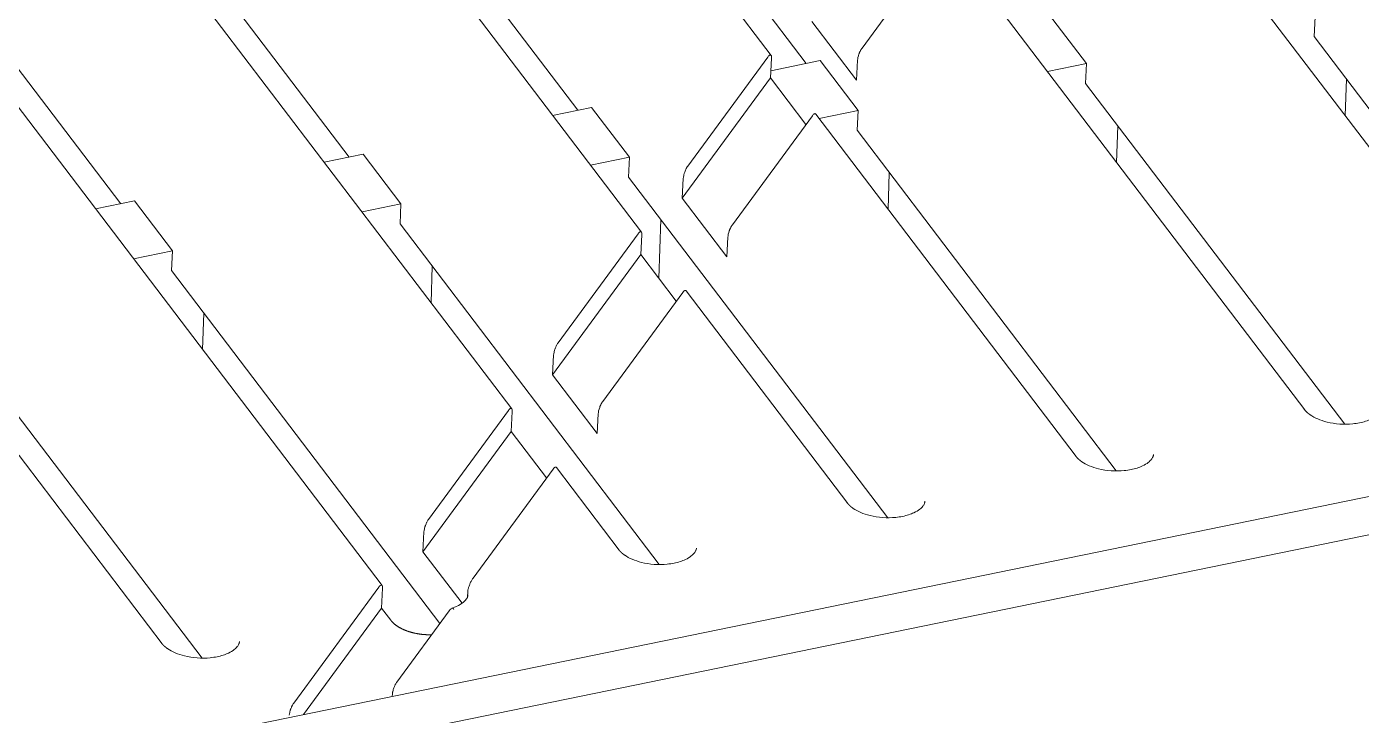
# Model space of a CAD drawing. Header units: millimetres. Extents: x 4267 to 8467, y 166 to 3136.
# Drawn here: x 5401.8 to 5478.5, y 2000 to 2039.5 of the extents above; entities that cross this region are included whole.
import ezdxf

# ---------------------------------------------------------------- set-up
doc = ezdxf.new("R2010")
doc.units = ezdxf.units.MM

msp = doc.modelspace()

# ---------------------------------------------------------------- linework, layer by layer
at = {"linetype": 'Continuous', "lineweight": 5}
for p, q in [((5444.576, 2037.883, 326.374), (5426.627, 2061.467, 326.374)), ((5437.126, 2027.735, 326.374), (5413.499, 2058.781, 326.374)), ((5446.593, 2037.42, 326.374), (5430.681, 2058.327, 326.374)), ((5429.677, 2017.588, 326.374), (5400.371, 2056.095, 326.374)), ((5433.466, 2034.733, 326.374), (5417.554, 2055.641, 326.374)), ((5488.364, 2020.217, 326.374), (5462.035, 2054.813, 326.374)), ((5420.338, 2032.047, 326.374), (5404.426, 2052.955, 326.374)), ((5422.228, 2007.44, 326.374), (5390.165, 2049.569, 326.374)), ((5407.21, 2029.361, 326.374), (5391.298, 2050.268, 326.374)), ((5454.394, 2044.568, 326.374), (5449.798, 2038.307, 326.374)), ((5475.237, 2017.531, 326.374), (5454.586, 2044.665, 326.374)), ((5449.484, 2036.461, 326.374), (5446.921, 2039.829, 326.374)), ((5460.52, 2040.269, 326.374), (5462.694, 2037.412, 326.374)), ((5475.765, 2038.96, 326.374), (5475.822, 2040.098, 326.374)), ((5409.599, 2004.099, 326.374), (5382.716, 2039.422, 326.374)), ((5490.656, 2019.393, 326.374), (5475.765, 2038.96, 326.374)), ((5439.786, 2031.527, 326.374), (5444.382, 2037.788, 326.374)), ((5444.601, 2037.731, 326.374), (5444.544, 2036.59, 326.374)), ((5444.565, 2037.004, 326.374), (5447.392, 2037.583, 326.374)), ((5447.392, 2037.583, 326.374), (5449.567, 2034.726, 326.374)), ((5449.541, 2037.602, 326.374), (5449.484, 2036.461, 326.374)), ((5462.694, 2037.412, 326.374), (5460.455, 2036.954, 326.374)), ((5462.637, 2036.273, 326.374), (5462.694, 2037.412, 326.374)), ((5179.907, 1951.377, 326.374), (5598.455, 2037.024, 326.374)), ((5444.544, 2036.59, 326.374), (5439.472, 2029.681, 326.374)), ((5444.544, 2036.59, 326.374), (5446.577, 2033.919, 326.374)), ((5477.55, 2034.426, 326.374), (5477.622, 2036.519, 326.374)), ((5477.529, 2016.707, 326.374), (5462.637, 2036.273, 326.374)), ((5181.357, 1949.472, 326.374), (5599.905, 2035.119, 326.374)), ((5432.025, 2034.438, 326.374), (5434.264, 2034.897, 326.374)), ((5434.264, 2034.897, 326.374), (5436.439, 2032.039, 326.374)), ((5446.945, 2034.42, 326.374), (5442.349, 2028.159, 326.374)), ((5462.109, 2014.844, 326.374), (5447.136, 2034.518, 326.374)), ((5449.567, 2034.726, 326.374), (5447.327, 2034.267, 326.374)), ((5449.51, 2033.587, 326.374), (5449.567, 2034.726, 326.374)), ((5464.401, 2014.02, 326.374), (5449.51, 2033.587, 326.374)), ((5464.423, 2031.74, 326.374), (5464.495, 2033.833, 326.374)), ((5418.897, 2031.752, 326.374), (5421.137, 2032.21, 326.374)), ((5421.137, 2032.21, 326.374), (5423.312, 2029.353, 326.374)), ((5436.439, 2032.039, 326.374), (5434.2, 2031.581, 326.374)), ((5436.382, 2030.901, 326.374), (5436.439, 2032.039, 326.374)), ((5451.295, 2029.053, 326.374), (5451.367, 2031.146, 326.374)), ((5451.273, 2011.334, 326.374), (5436.382, 2030.901, 326.374)), ((5439.472, 2029.681, 326.374), (5439.529, 2030.822, 326.374)), ((5442.035, 2026.314, 326.374), (5439.472, 2029.681, 326.374)), ((5405.77, 2029.066, 326.374), (5408.009, 2029.524, 326.374)), ((5408.009, 2029.524, 326.374), (5410.184, 2026.667, 326.374)), ((5423.312, 2029.353, 326.374), (5421.072, 2028.895, 326.374)), ((5423.255, 2028.214, 326.374), (5423.312, 2029.353, 326.374)), ((5438.146, 2008.648, 326.374), (5423.255, 2028.214, 326.374)), ((5438.124, 2025.09, 326.374), (5438.24, 2028.46, 326.374)), ((5432.336, 2021.379, 326.374), (5436.933, 2027.64, 326.374)), ((5437.152, 2027.584, 326.374), (5437.094, 2026.443, 326.374)), ((5442.092, 2027.455, 326.374), (5442.035, 2026.314, 326.374)), ((5410.184, 2026.667, 326.374), (5407.944, 2026.208, 326.374)), ((5410.127, 2025.528, 326.374), (5410.184, 2026.667, 326.374)), ((5425.04, 2023.681, 326.374), (5425.112, 2025.774, 326.374)), ((5437.094, 2026.443, 326.374), (5432.023, 2019.534, 326.374)), ((5437.094, 2026.443, 326.374), (5439.128, 2023.771, 326.374)), ((5425.545, 2005.269, 326.374), (5410.127, 2025.528, 326.374)), ((5439.496, 2024.273, 326.374), (5434.899, 2018.012, 326.374)), ((5448.981, 2012.158, 326.374), (5439.687, 2024.37, 326.374)), ((5411.89, 2003.275, 326.374), (5396.999, 2022.842, 326.374)), ((5411.912, 2020.994, 326.374), (5411.984, 2023.088, 326.374)), ((5432.023, 2019.534, 326.374), (5432.08, 2020.675, 326.374)), ((5434.586, 2016.166, 326.374), (5432.023, 2019.534, 326.374)), ((5429.484, 2017.493, 326.374), (5424.887, 2011.232, 326.374)), ((5429.702, 2017.436, 326.374), (5429.645, 2016.295, 326.374)), ((5434.643, 2017.307, 326.374), (5434.586, 2016.166, 326.374)), ((5429.645, 2016.295, 326.374), (5424.573, 2009.386, 326.374)), ((5429.645, 2016.295, 326.374), (5431.678, 2013.624, 326.374)), ((5432.046, 2014.125, 326.374), (5427.449, 2007.863, 326.374)), ((5435.854, 2009.472, 326.374), (5432.238, 2014.223, 326.374)), ((5424.573, 2009.386, 326.374), (5424.63, 2010.528, 326.374)), ((5426.825, 2006.428, 326.374), (5424.573, 2009.386, 326.374)), ((5417.149, 2000.69, 326.374), (5422.034, 2007.346, 326.374)), ((5422.253, 2007.289, 326.374), (5422.196, 2006.148, 326.374)), ((5427.143, 2007.092, 326.374), (5427.127, 2006.77, 326.374)), ((5422.196, 2006.148, 326.374), (5417.711, 2000.038, 326.374)), ((5422.196, 2006.148, 326.374), (5422.725, 2005.453, 326.374)), ((5426.078, 2005.996, 326.374), (5423.074, 2001.903, 326.374)), ((5422.817, 2001.205, 326.374), (5422.81, 2001.082, 326.374))]:
    msp.add_line(p, q, dxfattribs=at)
for points in [[(5475.183, 2017.583), (5475.189, 2017.575, 0.002099), (5475.195, 2017.567, 0.002039), (5475.202, 2017.559, 0.002013), (5475.208, 2017.551, 0.002027), (5475.215, 2017.543, 0.002025), (5475.222, 2017.534, 0.002021), (5475.229, 2017.526, 0.002012), (5475.236, 2017.518, 0.002012), (5475.243, 2017.51, 0.002005), (5475.251, 2017.501, 0.002004), (5475.258, 2017.493, 0.001996), (5475.266, 2017.484, 0.001995), (5475.274, 2017.476, 0.001987), (5475.282, 2017.468, 0.001986), (5475.29, 2017.459, 0.001978), (5475.299, 2017.451, 0.001976), (5475.307, 2017.442, 0.001968), (5475.316, 2017.433, 0.001966), (5475.325, 2017.425, 0.001958), (5475.334, 2017.416, 0.001956), (5475.343, 2017.408, 0.001947), (5475.352, 2017.399, 0.001944), (5475.362, 2017.39, 0.001937), (5475.372, 2017.382, 0.001939), (5475.381, 2017.373, 0.001925), (5475.391, 2017.364, 0.001909), (5475.402, 2017.355, 0.001919), (5475.412, 2017.347, 0.00196), (5475.423, 2017.338, 0.001889), (5475.433, 2017.329, 0.001751), (5475.444, 2017.32, 0.001943), (5475.456, 2017.311, 0.002334), (5475.467, 2017.302, 0.001729), (5475.478, 2017.294, 0.000526), (5475.488, 2017.286, 0.002492), (5475.502, 2017.276, 0.004259), (5475.523, 2017.261, 0.002016), (5475.552, 2017.24, 0.001042)], [(5462.055, 2014.897), (5462.061, 2014.889, 0.002099), (5462.068, 2014.881, 0.002039), (5462.074, 2014.873, 0.002013), (5462.081, 2014.865, 0.002028), (5462.087, 2014.856, 0.002025), (5462.094, 2014.848, 0.002021), (5462.101, 2014.84, 0.002013), (5462.108, 2014.832, 0.002013), (5462.116, 2014.823, 0.002006), (5462.123, 2014.815, 0.002004), (5462.131, 2014.807, 0.001997), (5462.139, 2014.798, 0.001995), (5462.147, 2014.79, 0.001988), (5462.155, 2014.781, 0.001986), (5462.163, 2014.773, 0.001978), (5462.171, 2014.764, 0.001976), (5462.18, 2014.756, 0.001968), (5462.188, 2014.747, 0.001966), (5462.197, 2014.739, 0.001958), (5462.206, 2014.73, 0.001956), (5462.215, 2014.721, 0.001948), (5462.225, 2014.713, 0.001944), (5462.234, 2014.704, 0.001937), (5462.244, 2014.695, 0.001939), (5462.254, 2014.687, 0.001925), (5462.264, 2014.678, 0.001909), (5462.274, 2014.669, 0.00192), (5462.284, 2014.66, 0.00196), (5462.295, 2014.651, 0.001889), (5462.306, 2014.643, 0.001751), (5462.317, 2014.634, 0.001943), (5462.328, 2014.625, 0.002334), (5462.34, 2014.616, 0.001729), (5462.351, 2014.607, 0.000526), (5462.361, 2014.6, 0.002492), (5462.374, 2014.59, 0.004259), (5462.396, 2014.574, 0.002016), (5462.424, 2014.554, 0.001042)], [(5448.927, 2012.211), (5448.934, 2012.203, 0.0021), (5448.94, 2012.195, 0.002039), (5448.947, 2012.186, 0.002013), (5448.953, 2012.178, 0.002028), (5448.96, 2012.17, 0.002026), (5448.967, 2012.162, 0.002021), (5448.974, 2012.154, 0.002013), (5448.981, 2012.145, 0.002013), (5448.988, 2012.137, 0.002006), (5448.996, 2012.129, 0.002004), (5449.003, 2012.12, 0.001997), (5449.011, 2012.112, 0.001996), (5449.019, 2012.103, 0.001988), (5449.027, 2012.095, 0.001986), (5449.035, 2012.086, 0.001978), (5449.044, 2012.078, 0.001977), (5449.052, 2012.069, 0.001968), (5449.061, 2012.061, 0.001966), (5449.07, 2012.052, 0.001958), (5449.079, 2012.044, 0.001957), (5449.088, 2012.035, 0.001948), (5449.097, 2012.026, 0.001944), (5449.107, 2012.018, 0.001938), (5449.116, 2012.009, 0.001939), (5449.126, 2012, 0.001925), (5449.136, 2011.991, 0.001909), (5449.147, 2011.983, 0.00192), (5449.157, 2011.974, 0.00196), (5449.168, 2011.965, 0.001889), (5449.178, 2011.956, 0.001751), (5449.189, 2011.948, 0.001943), (5449.2, 2011.939, 0.002335), (5449.212, 2011.93, 0.001729), (5449.223, 2011.921, 0.000526), (5449.233, 2011.913, 0.002492), (5449.247, 2011.903, 0.004259), (5449.268, 2011.888, 0.002016), (5449.296, 2011.868, 0.001042)], [(5435.8, 2009.525), (5435.806, 2009.516, 0.0021), (5435.812, 2009.508, 0.002039), (5435.819, 2009.5, 0.002014), (5435.825, 2009.492, 0.002028), (5435.832, 2009.484, 0.002026), (5435.839, 2009.476, 0.002022), (5435.846, 2009.467, 0.002013), (5435.853, 2009.459, 0.002013), (5435.861, 2009.451, 0.002006), (5435.868, 2009.442, 0.002005), (5435.876, 2009.434, 0.001997), (5435.883, 2009.426, 0.001996), (5435.891, 2009.417, 0.001988), (5435.899, 2009.409, 0.001986), (5435.908, 2009.4, 0.001978), (5435.916, 2009.392, 0.001977), (5435.924, 2009.383, 0.001969), (5435.933, 2009.375, 0.001967), (5435.942, 2009.366, 0.001958), (5435.951, 2009.357, 0.001957), (5435.96, 2009.349, 0.001948), (5435.97, 2009.34, 0.001944), (5435.979, 2009.331, 0.001938), (5435.989, 2009.323, 0.001939), (5435.999, 2009.314, 0.001925), (5436.009, 2009.305, 0.001909), (5436.019, 2009.296, 0.00192), (5436.029, 2009.288, 0.00196), (5436.04, 2009.279, 0.001889), (5436.051, 2009.27, 0.001751), (5436.061, 2009.261, 0.001943), (5436.073, 2009.253, 0.002335), (5436.084, 2009.243, 0.001729), (5436.096, 2009.235, 0.000526), (5436.106, 2009.227, 0.002492), (5436.119, 2009.217, 0.004259), (5436.141, 2009.202, 0.002016), (5436.169, 2009.182, 0.001042)], [(5422.725, 2005.453), (5422.748, 2005.424, 0.007953), (5422.772, 2005.395, 0.007594), (5422.798, 2005.366, 0.007323), (5422.825, 2005.337, 0.00719), (5422.853, 2005.309, 0.007004), (5422.883, 2005.281, 0.006816), (5422.914, 2005.253, 0.006619), (5422.947, 2005.225, 0.006453), (5422.981, 2005.197, 0.006271), (5423.016, 2005.17, 0.006109), (5423.053, 2005.144, 0.005938), (5423.09, 2005.118, 0.005787), (5423.129, 2005.092, 0.005629), (5423.17, 2005.067, 0.005488), (5423.211, 2005.042, 0.005343), (5423.253, 2005.018, 0.005212), (5423.297, 2004.994, 0.00508), (5423.342, 2004.971, 0.004959), (5423.387, 2004.948, 0.004838), (5423.434, 2004.927, 0.004728), (5423.481, 2004.905, 0.004619), (5423.53, 2004.885, 0.004517), (5423.579, 2004.865, 0.004419), (5423.628, 2004.846, 0.004326), (5423.679, 2004.828, 0.004238), (5423.73, 2004.81, 0.004154), (5423.782, 2004.793, 0.004075), (5423.834, 2004.777, 0.003998), (5423.887, 2004.762, 0.003928), (5423.94, 2004.747, 0.003858), (5423.994, 2004.733, 0.003796), (5424.048, 2004.72, 0.00373), (5424.102, 2004.708, 0.003678), (5424.156, 2004.697, 0.003628), (5424.211, 2004.686, 0.00357), (5424.265, 2004.676, 0.003485), (5424.32, 2004.667, 0.003502), (5424.375, 2004.659, 0.003564), (5424.431, 2004.651, 0.003425), (5424.487, 2004.644, 0.003206), (5424.543, 2004.638, 0.003561), (5424.601, 2004.632, 0.004266), (5424.66, 2004.628, 0.003212), (5424.716, 2004.624, 0.001058), (5424.767, 2004.621, 0.004594), (5424.833, 2004.619, 0.007958), (5424.934, 2004.618, 0.003879), (5425.067, 2004.618, 0.00204)], [(5409.545, 2004.152), (5409.551, 2004.144, 0.002101), (5409.557, 2004.136, 0.00204), (5409.564, 2004.128, 0.002014), (5409.57, 2004.119, 0.002029), (5409.577, 2004.111, 0.002026), (5409.584, 2004.103, 0.002022), (5409.591, 2004.095, 0.002014), (5409.598, 2004.086, 0.002014), (5409.605, 2004.078, 0.002007), (5409.613, 2004.07, 0.002005), (5409.62, 2004.061, 0.001998), (5409.628, 2004.053, 0.001996), (5409.636, 2004.045, 0.001988), (5409.644, 2004.036, 0.001987), (5409.652, 2004.028, 0.001979), (5409.661, 2004.019, 0.001977), (5409.669, 2004.011, 0.001969), (5409.678, 2004.002, 0.001967), (5409.687, 2003.993, 0.001959), (5409.696, 2003.985, 0.001957), (5409.705, 2003.976, 0.001948), (5409.714, 2003.967, 0.001945), (5409.724, 2003.959, 0.001938), (5409.734, 2003.95, 0.001939), (5409.743, 2003.941, 0.001925), (5409.754, 2003.933, 0.00191), (5409.764, 2003.924, 0.00192), (5409.774, 2003.915, 0.00196), (5409.785, 2003.906, 0.001889), (5409.795, 2003.898, 0.001751), (5409.806, 2003.889, 0.001943), (5409.818, 2003.88, 0.002335), (5409.829, 2003.871, 0.001729), (5409.84, 2003.862, 0.000526), (5409.851, 2003.855, 0.002492), (5409.864, 2003.845, 0.004259), (5409.885, 2003.829, 0.002016), (5409.914, 2003.809, 0.001042)]]:
    msp.add_lwpolyline(points, format="xyb", dxfattribs=at)
for points, knots in [([(5449.798, 2038.307, 326.374), (5449.778, 2038.28, 326.374), (5449.76, 2038.252, 326.374), (5449.738, 2038.214, 326.374), (5449.731, 2038.203, 326.374), (5449.722, 2038.186, 326.374), (5449.718, 2038.178, 326.374), (5449.713, 2038.169, 326.374), (5449.711, 2038.165, 326.374), (5449.71, 2038.163, 326.374), (5449.71, 2038.163, 326.374), (5449.692, 2038.128, 326.374), (5449.676, 2038.094, 326.374), (5449.655, 2038.045, 326.374), (5449.648, 2038.029, 326.374), (5449.639, 2038.005, 326.374), (5449.636, 2037.997, 326.374), (5449.63, 2037.981, 326.374), (5449.627, 2037.975, 326.374), (5449.574, 2037.829, 326.374), (5449.546, 2037.697, 326.374), (5449.541, 2037.602, 326.374)], [0, 0, 0, 0, 0.125, 0.125, 0.1875, 0.1875, 0.21875, 0.234375, 0.242188, 0.242188, 0.25, 0.25, 0.375, 0.375, 0.4375, 0.4375, 0.46875, 0.46875, 0.5, 0.5, 1, 1, 1, 1]), ([(5444.382, 2037.788, 326.374), (5444.402, 2037.815, 326.374), (5444.419, 2037.835, 326.374), (5444.441, 2037.857, 326.374), (5444.447, 2037.863, 326.374), (5444.456, 2037.87, 326.374), (5444.46, 2037.874, 326.374), (5444.464, 2037.877, 326.374), (5444.466, 2037.879, 326.374), (5444.467, 2037.88, 326.374), (5444.467, 2037.88, 326.374), (5444.484, 2037.893, 326.374), (5444.499, 2037.9, 326.374), (5444.518, 2037.906, 326.374), (5444.524, 2037.907, 326.374), (5444.532, 2037.907, 326.374), (5444.535, 2037.907, 326.374), (5444.54, 2037.907, 326.374), (5444.542, 2037.906, 326.374), (5444.587, 2037.894, 326.374), (5444.606, 2037.826, 326.374), (5444.601, 2037.731, 326.374)], [0, 0, 0, 0, 0.125, 0.125, 0.1875, 0.1875, 0.21875, 0.234375, 0.242188, 0.242188, 0.25, 0.25, 0.375, 0.375, 0.4375, 0.4375, 0.46875, 0.46875, 0.5, 0.5, 1, 1, 1, 1]), ([(5447.136, 2034.518, 326.374), (5447.136, 2034.518, 326.374), (5447.136, 2034.519, 326.374), (5447.131, 2034.524, 326.374), (5447.125, 2034.53, 326.374), (5447.118, 2034.534, 326.374), (5447.113, 2034.536, 326.374), (5447.11, 2034.537, 326.374), (5447.098, 2034.54, 326.374), (5447.087, 2034.54, 326.374), (5447.068, 2034.534, 326.374), (5447.061, 2034.532, 326.374), (5447.05, 2034.526, 326.374), (5447.045, 2034.522, 326.374), (5447.038, 2034.518, 326.374), (5447.035, 2034.516, 326.374), (5447.033, 2034.514, 326.374), (5447.032, 2034.513, 326.374), (5447.013, 2034.499, 326.374), (5446.985, 2034.474, 326.374), (5446.945, 2034.42, 326.374)], [0.3658303, 0.3658303, 0.3658303, 0.3658303, 0.375, 0.375, 0.4375, 0.46875, 0.46875, 0.5, 0.5, 0.625, 0.625, 0.6875, 0.6875, 0.71875, 0.734375, 0.7421875, 0.7421875, 0.75, 0.75, 1, 1, 1, 1]), ([(5439.529, 2030.823, 326.374), (5439.531, 2030.871, 326.374), (5439.539, 2030.925, 326.374), (5439.556, 2031, 326.374), (5439.56, 2031.018, 326.374), (5439.578, 2031.084, 326.374), (5439.593, 2031.135, 326.374), (5439.637, 2031.255, 326.374), (5439.666, 2031.32, 326.374), (5439.705, 2031.396, 326.374), (5439.711, 2031.408, 326.374), (5439.741, 2031.461, 326.374), (5439.763, 2031.496, 326.374), (5439.786, 2031.527, 326.374)], [0, 0, 0, 0, 0.25, 0.25, 0.3125, 0.3125, 0.5, 0.5, 0.75, 0.75, 0.8125, 0.8125, 1, 1, 1, 1]), ([(5442.349, 2028.159, 326.374), (5442.329, 2028.132, 326.374), (5442.311, 2028.105, 326.374), (5442.289, 2028.067, 326.374), (5442.282, 2028.055, 326.374), (5442.273, 2028.038, 326.374), (5442.269, 2028.03, 326.374), (5442.264, 2028.022, 326.374), (5442.262, 2028.018, 326.374), (5442.261, 2028.016, 326.374), (5442.261, 2028.015, 326.374), (5442.243, 2027.98, 326.374), (5442.227, 2027.947, 326.374), (5442.206, 2027.897, 326.374), (5442.199, 2027.881, 326.374), (5442.19, 2027.857, 326.374), (5442.186, 2027.85, 326.374), (5442.181, 2027.834, 326.374), (5442.178, 2027.827, 326.374), (5442.125, 2027.681, 326.374), (5442.097, 2027.549, 326.374), (5442.092, 2027.455, 326.374)], [0, 0, 0, 0, 0.125, 0.125, 0.1875, 0.1875, 0.21875, 0.234375, 0.242188, 0.242188, 0.25, 0.25, 0.375, 0.375, 0.4375, 0.4375, 0.46875, 0.46875, 0.5, 0.5, 1, 1, 1, 1]), ([(5436.933, 2027.64, 326.374), (5436.953, 2027.667, 326.374), (5436.97, 2027.687, 326.374), (5436.991, 2027.709, 326.374), (5436.998, 2027.715, 326.374), (5437.006, 2027.723, 326.374), (5437.011, 2027.726, 326.374), (5437.015, 2027.73, 326.374), (5437.017, 2027.731, 326.374), (5437.018, 2027.732, 326.374), (5437.018, 2027.732, 326.374), (5437.035, 2027.745, 326.374), (5437.05, 2027.753, 326.374), (5437.069, 2027.758, 326.374), (5437.075, 2027.759, 326.374), (5437.083, 2027.76, 326.374), (5437.085, 2027.76, 326.374), (5437.091, 2027.759, 326.374), (5437.093, 2027.759, 326.374), (5437.138, 2027.747, 326.374), (5437.156, 2027.678, 326.374), (5437.152, 2027.584, 326.374)], [0, 0, 0, 0, 0.125, 0.125, 0.1875, 0.1875, 0.21875, 0.234375, 0.242188, 0.242188, 0.25, 0.25, 0.375, 0.375, 0.4375, 0.4375, 0.46875, 0.46875, 0.5, 0.5, 1, 1, 1, 1]), ([(5439.687, 2024.37, 326.374), (5439.687, 2024.37, 326.374), (5439.687, 2024.371, 326.374), (5439.682, 2024.377, 326.374), (5439.676, 2024.383, 326.374), (5439.669, 2024.387, 326.374), (5439.663, 2024.389, 326.374), (5439.661, 2024.39, 326.374), (5439.649, 2024.393, 326.374), (5439.638, 2024.393, 326.374), (5439.619, 2024.387, 326.374), (5439.612, 2024.384, 326.374), (5439.601, 2024.378, 326.374), (5439.596, 2024.375, 326.374), (5439.589, 2024.37, 326.374), (5439.586, 2024.368, 326.374), (5439.584, 2024.367, 326.374), (5439.582, 2024.366, 326.374), (5439.564, 2024.352, 326.374), (5439.535, 2024.327, 326.374), (5439.496, 2024.273, 326.374)], [0.3658304, 0.3658304, 0.3658304, 0.3658304, 0.375, 0.375, 0.4375, 0.46875, 0.46875, 0.5, 0.5, 0.625, 0.625, 0.6875, 0.6875, 0.71875, 0.734375, 0.7421875, 0.7421875, 0.75, 0.75, 1, 1, 1, 1]), ([(5432.08, 2020.675, 326.374), (5432.082, 2020.722, 326.374), (5432.09, 2020.778, 326.374), (5432.111, 2020.871, 326.374), (5432.119, 2020.904, 326.374), (5432.134, 2020.954, 326.374), (5432.142, 2020.979, 326.374), (5432.151, 2021.005, 326.374), (5432.157, 2021.022, 326.374), (5432.16, 2021.031, 326.374), (5432.174, 2021.069, 326.374), (5432.186, 2021.101, 326.374), (5432.208, 2021.15, 326.374), (5432.215, 2021.167, 326.374), (5432.227, 2021.192, 326.374), (5432.233, 2021.204, 326.374), (5432.24, 2021.219, 326.374), (5432.243, 2021.225, 326.374), (5432.245, 2021.229, 326.374), (5432.247, 2021.232, 326.374), (5432.267, 2021.27, 326.374), (5432.297, 2021.325, 326.374), (5432.337, 2021.379, 326.374)], [0, 0, 0, 0, 0.25, 0.25, 0.375, 0.375, 0.4375, 0.46875, 0.46875, 0.5, 0.5, 0.625, 0.625, 0.6875, 0.6875, 0.71875, 0.734375, 0.742188, 0.742188, 0.75, 0.75, 1, 1, 1, 1]), ([(5429.484, 2017.493, 326.374), (5429.503, 2017.52, 326.374), (5429.521, 2017.54, 326.374), (5429.542, 2017.562, 326.374), (5429.549, 2017.568, 326.374), (5429.557, 2017.575, 326.374), (5429.561, 2017.579, 326.374), (5429.566, 2017.582, 326.374), (5429.567, 2017.584, 326.374), (5429.569, 2017.585, 326.374), (5429.569, 2017.585, 326.374), (5429.586, 2017.598, 326.374), (5429.6, 2017.605, 326.374), (5429.619, 2017.611, 326.374), (5429.625, 2017.612, 326.374), (5429.633, 2017.612, 326.374), (5429.636, 2017.612, 326.374), (5429.641, 2017.612, 326.374), (5429.643, 2017.611, 326.374), (5429.689, 2017.6, 326.374), (5429.707, 2017.531, 326.374), (5429.702, 2017.437, 326.374)], [0, 0, 0, 0, 0.125, 0.125, 0.1875, 0.1875, 0.21875, 0.234375, 0.242188, 0.242188, 0.25, 0.25, 0.375, 0.375, 0.4375, 0.4375, 0.46875, 0.46875, 0.5, 0.5, 1, 1, 1, 1]), ([(5434.899, 2018.012, 326.374), (5434.88, 2017.985, 326.374), (5434.862, 2017.957, 326.374), (5434.84, 2017.92, 326.374), (5434.833, 2017.908, 326.374), (5434.824, 2017.891, 326.374), (5434.82, 2017.883, 326.374), (5434.815, 2017.874, 326.374), (5434.813, 2017.87, 326.374), (5434.812, 2017.868, 326.374), (5434.812, 2017.868, 326.374), (5434.793, 2017.833, 326.374), (5434.778, 2017.799, 326.374), (5434.756, 2017.75, 326.374), (5434.75, 2017.734, 326.374), (5434.74, 2017.71, 326.374), (5434.737, 2017.702, 326.374), (5434.731, 2017.687, 326.374), (5434.729, 2017.68, 326.374), (5434.676, 2017.534, 326.374), (5434.647, 2017.402, 326.374), (5434.643, 2017.307, 326.374)], [0, 0, 0, 0, 0.125, 0.125, 0.1875, 0.1875, 0.21875, 0.234375, 0.242188, 0.242188, 0.25, 0.25, 0.375, 0.375, 0.4375, 0.4375, 0.46875, 0.46875, 0.5, 0.5, 1, 1, 1, 1]), ([(5479.668, 2017.654, 326.374), (5479.668, 2017.653, 326.374), (5479.668, 2017.652, 326.374), (5479.668, 2017.649, 326.374), (5479.668, 2017.644, 326.374), (5479.667, 2017.64, 326.374), (5479.667, 2017.631, 326.374), (5479.665, 2017.618, 326.374), (5479.661, 2017.592, 326.374), (5479.653, 2017.563, 326.374), (5479.635, 2017.51, 326.374), (5479.605, 2017.448, 326.374), (5479.527, 2017.337, 326.374), (5479.371, 2017.183, 326.374), (5479.006, 2016.96, 326.374), (5478.625, 2016.837, 326.374), (5478.383, 2016.787, 326.374)], [0, 0, 0, 0, 0.0014058, 0.002815, 0.0045808, 0.0081288, 0.009911, 0.0188933, 0.0280127, 0.0512958, 0.0632609, 0.1061413, 0.138156, 0.2060903, 0.2933814, 0.4156782, 0.4156782, 0.4156782, 0.4156782]), ([(5478.383, 2016.787, 326.374), (5478.256, 2016.761, 326.374), (5477.653, 2016.669, 326.374), (5476.541, 2016.744, 326.374), (5475.795, 2017.075, 326.374), (5475.552, 2017.24, 326.374)], [0.4156782, 0.4156782, 0.4156782, 0.4156782, 0.4793235, 0.7064299, 0.8936242, 0.8936242, 0.8936242, 0.8936242]), ([(5432.238, 2014.223, 326.374), (5432.238, 2014.223, 326.374), (5432.237, 2014.224, 326.374), (5432.233, 2014.229, 326.374), (5432.226, 2014.235, 326.374), (5432.219, 2014.239, 326.374), (5432.214, 2014.241, 326.374), (5432.211, 2014.242, 326.374), (5432.2, 2014.245, 326.374), (5432.189, 2014.245, 326.374), (5432.17, 2014.239, 326.374), (5432.163, 2014.237, 326.374), (5432.152, 2014.231, 326.374), (5432.146, 2014.227, 326.374), (5432.14, 2014.223, 326.374), (5432.137, 2014.221, 326.374), (5432.135, 2014.219, 326.374), (5432.133, 2014.218, 326.374), (5432.115, 2014.204, 326.374), (5432.086, 2014.18, 326.374), (5432.047, 2014.125, 326.374)], [0.365831, 0.365831, 0.365831, 0.365831, 0.375, 0.375, 0.4375, 0.46875, 0.46875, 0.5, 0.5, 0.625, 0.625, 0.6875, 0.6875, 0.71875, 0.734375, 0.7421875, 0.7421875, 0.75, 0.75, 1, 1, 1, 1]), ([(5465.256, 2014.101, 326.374), (5465.128, 2014.075, 326.374), (5464.525, 2013.983, 326.374), (5463.414, 2014.058, 326.374), (5462.667, 2014.389, 326.374), (5462.424, 2014.554, 326.374)], [0.4156782, 0.4156782, 0.4156782, 0.4156782, 0.4793235, 0.7064299, 0.8936242, 0.8936242, 0.8936242, 0.8936242]), ([(5466.541, 2014.968, 326.374), (5466.541, 2014.967, 326.374), (5466.541, 2014.965, 326.374), (5466.54, 2014.962, 326.374), (5466.54, 2014.958, 326.374), (5466.54, 2014.954, 326.374), (5466.539, 2014.945, 326.374), (5466.537, 2014.932, 326.374), (5466.533, 2014.906, 326.374), (5466.526, 2014.877, 326.374), (5466.508, 2014.824, 326.374), (5466.478, 2014.762, 326.374), (5466.399, 2014.651, 326.374), (5466.243, 2014.496, 326.374), (5465.879, 2014.273, 326.374), (5465.498, 2014.151, 326.374), (5465.256, 2014.101, 326.374)], [0, 0, 0, 0, 0.0014058, 0.002815, 0.0045808, 0.0081288, 0.009911, 0.0188933, 0.0280127, 0.0512958, 0.0632609, 0.1061413, 0.138156, 0.2060903, 0.2933814, 0.4156782, 0.4156782, 0.4156782, 0.4156782]), ([(5453.413, 2012.282, 326.374), (5453.413, 2012.281, 326.374), (5453.413, 2012.279, 326.374), (5453.413, 2012.276, 326.374), (5453.413, 2012.272, 326.374), (5453.412, 2012.267, 326.374), (5453.411, 2012.258, 326.374), (5453.41, 2012.246, 326.374), (5453.405, 2012.219, 326.374), (5453.398, 2012.191, 326.374), (5453.38, 2012.138, 326.374), (5453.35, 2012.076, 326.374), (5453.272, 2011.964, 326.374), (5453.115, 2011.81, 326.374), (5452.751, 2011.587, 326.374), (5452.37, 2011.465, 326.374), (5452.128, 2011.415, 326.374)], [0, 0, 0, 0, 0.0014058, 0.002815, 0.0045808, 0.0081288, 0.009911, 0.0188933, 0.0280127, 0.0512958, 0.0632609, 0.1061413, 0.138156, 0.2060903, 0.2933814, 0.4156782, 0.4156782, 0.4156782, 0.4156782]), ([(5424.63, 2010.527, 326.374), (5424.633, 2010.575, 326.374), (5424.641, 2010.631, 326.374), (5424.661, 2010.724, 326.374), (5424.67, 2010.756, 326.374), (5424.685, 2010.806, 326.374), (5424.693, 2010.831, 326.374), (5424.701, 2010.857, 326.374), (5424.707, 2010.874, 326.374), (5424.711, 2010.884, 326.374), (5424.725, 2010.922, 326.374), (5424.737, 2010.954, 326.374), (5424.758, 2011.003, 326.374), (5424.766, 2011.019, 326.374), (5424.778, 2011.044, 326.374), (5424.784, 2011.057, 326.374), (5424.791, 2011.071, 326.374), (5424.794, 2011.078, 326.374), (5424.796, 2011.082, 326.374), (5424.798, 2011.085, 326.374), (5424.818, 2011.123, 326.374), (5424.847, 2011.178, 326.374), (5424.887, 2011.232, 326.374)], [0, 0, 0, 0, 0.25, 0.25, 0.375, 0.375, 0.4375, 0.46875, 0.46875, 0.5, 0.5, 0.625, 0.625, 0.6875, 0.6875, 0.71875, 0.734375, 0.742188, 0.742188, 0.75, 0.75, 1, 1, 1, 1]), ([(5452.128, 2011.415, 326.374), (5452.001, 2011.389, 326.374), (5451.398, 2011.297, 326.374), (5450.286, 2011.372, 326.374), (5449.539, 2011.703, 326.374), (5449.296, 2011.868, 326.374)], [0.4156782, 0.4156782, 0.4156782, 0.4156782, 0.4793235, 0.7064299, 0.8936242, 0.8936242, 0.8936242, 0.8936242]), ([(5439.001, 2008.728, 326.374), (5438.873, 2008.703, 326.374), (5438.27, 2008.61, 326.374), (5437.159, 2008.686, 326.374), (5436.412, 2009.017, 326.374), (5436.169, 2009.182, 326.374)], [0.4156782, 0.4156782, 0.4156782, 0.4156782, 0.4793235, 0.7064299, 0.8936242, 0.8936242, 0.8936242, 0.8936242]), ([(5440.285, 2009.595, 326.374), (5440.285, 2009.594, 326.374), (5440.285, 2009.593, 326.374), (5440.285, 2009.59, 326.374), (5440.285, 2009.586, 326.374), (5440.285, 2009.581, 326.374), (5440.284, 2009.572, 326.374), (5440.282, 2009.559, 326.374), (5440.278, 2009.533, 326.374), (5440.271, 2009.504, 326.374), (5440.252, 2009.452, 326.374), (5440.222, 2009.389, 326.374), (5440.144, 2009.278, 326.374), (5439.988, 2009.124, 326.374), (5439.623, 2008.901, 326.374), (5439.243, 2008.778, 326.374), (5439.001, 2008.728, 326.374)], [0, 0, 0, 0, 0.0014058, 0.002815, 0.0045808, 0.0081288, 0.009911, 0.0188933, 0.0280127, 0.0512958, 0.0632609, 0.1061413, 0.138156, 0.2060903, 0.2933814, 0.4156782, 0.4156782, 0.4156782, 0.4156782]), ([(5422.034, 2007.346, 326.374), (5422.054, 2007.373, 326.374), (5422.071, 2007.392, 326.374), (5422.093, 2007.414, 326.374), (5422.099, 2007.42, 326.374), (5422.108, 2007.428, 326.374), (5422.112, 2007.431, 326.374), (5422.116, 2007.435, 326.374), (5422.118, 2007.436, 326.374), (5422.119, 2007.437, 326.374), (5422.12, 2007.437, 326.374), (5422.137, 2007.45, 326.374), (5422.151, 2007.458, 326.374), (5422.17, 2007.463, 326.374), (5422.176, 2007.464, 326.374), (5422.184, 2007.465, 326.374), (5422.187, 2007.465, 326.374), (5422.192, 2007.464, 326.374), (5422.194, 2007.464, 326.374), (5422.24, 2007.452, 326.374), (5422.258, 2007.383, 326.374), (5422.253, 2007.289, 326.374)], [0, 0, 0, 0, 0.125, 0.125, 0.1875, 0.1875, 0.21875, 0.234375, 0.242188, 0.242188, 0.25, 0.25, 0.375, 0.375, 0.4375, 0.4375, 0.46875, 0.46875, 0.5, 0.5, 1, 1, 1, 1]), ([(5427.449, 2007.863, 326.374), (5427.42, 2007.823, 326.374), (5427.39, 2007.775, 326.374), (5427.328, 2007.662, 326.374), (5427.299, 2007.601, 326.374), (5427.268, 2007.529, 326.374), (5427.263, 2007.518, 326.374), (5427.233, 2007.445, 326.374), (5427.21, 2007.383, 326.374), (5427.19, 2007.319, 326.374), (5427.188, 2007.311, 326.374), (5427.16, 2007.22, 326.374), (5427.146, 2007.149, 326.374), (5427.143, 2007.092, 326.374)], [0, 0, 0, 0, 0.25, 0.25, 0.5, 0.5, 0.53125, 0.53125, 0.75, 0.75, 0.765625, 0.765625, 1, 1, 1, 1]), ([(5427.158, 2006.909, 326.374), (5427.154, 2006.886, 326.374), (5427.147, 2006.681, 326.374), (5426.82, 2006.324, 326.374), (5426.242, 2006.14, 326.374)], [0, 0, 0, 0, 0.099224, 1, 1, 1, 1]), ([(5426.344, 2006.067, 326.374), (5426.34, 2006.095, 326.374), (5426.33, 2006.116, 326.374), (5426.314, 2006.131, 326.374), (5426.313, 2006.131, 326.374), (5426.295, 2006.146, 326.374), (5426.273, 2006.149, 326.374), (5426.243, 2006.14, 326.374), (5426.241, 2006.139, 326.374), (5426.215, 2006.13, 326.374), (5426.191, 2006.115, 326.374), (5426.137, 2006.068, 326.374), (5426.108, 2006.035, 326.374), (5426.078, 2005.996, 326.374)], [0.0954206, 0.0954206, 0.0954206, 0.0954206, 0.25, 0.25, 0.265625, 0.265625, 0.5, 0.5, 0.53125, 0.53125, 0.75, 0.75, 1, 1, 1, 1]), ([(5412.745, 2003.356, 326.374), (5412.618, 2003.33, 326.374), (5412.015, 2003.238, 326.374), (5410.903, 2003.313, 326.374), (5410.156, 2003.644, 326.374), (5409.914, 2003.809, 326.374)], [0.4156782, 0.4156782, 0.4156782, 0.4156782, 0.4793235, 0.7064299, 0.8936242, 0.8936242, 0.8936242, 0.8936242]), ([(5414.03, 2004.223, 326.374), (5414.03, 2004.222, 326.374), (5414.03, 2004.22, 326.374), (5414.03, 2004.217, 326.374), (5414.03, 2004.213, 326.374), (5414.029, 2004.209, 326.374), (5414.028, 2004.199, 326.374), (5414.027, 2004.187, 326.374), (5414.022, 2004.16, 326.374), (5414.015, 2004.132, 326.374), (5413.997, 2004.079, 326.374), (5413.967, 2004.017, 326.374), (5413.889, 2003.906, 326.374), (5413.733, 2003.751, 326.374), (5413.368, 2003.528, 326.374), (5412.987, 2003.406, 326.374), (5412.745, 2003.356, 326.374)], [0, 0, 0, 0, 0.0014058, 0.002815, 0.0045808, 0.0081288, 0.009911, 0.0188933, 0.0280127, 0.0512958, 0.0632609, 0.1061413, 0.138156, 0.2060903, 0.2933814, 0.4156782, 0.4156782, 0.4156782, 0.4156782]), ([(5422.818, 2001.205, 326.374), (5422.82, 2001.242, 326.374), (5422.825, 2001.281, 326.374), (5422.836, 2001.338, 326.374), (5422.839, 2001.352, 326.374), (5422.857, 2001.432, 326.374), (5422.877, 2001.499, 326.374), (5422.92, 2001.617, 326.374), (5422.941, 2001.666, 326.374), (5422.97, 2001.728, 326.374), (5422.979, 2001.745, 326.374), (5423.015, 2001.814, 326.374), (5423.044, 2001.862, 326.374), (5423.074, 2001.903, 326.374)], [0, 0, 0, 0, 0.1875, 0.1875, 0.25, 0.25, 0.5, 0.5, 0.6875, 0.6875, 0.75, 0.75, 1, 1, 1, 1]), ([(5416.892, 1999.993, 326.374), (5416.895, 2000.04, 326.374), (5416.904, 2000.096, 326.374), (5416.925, 2000.188, 326.374), (5416.934, 2000.22, 326.374), (5416.948, 2000.27, 326.374), (5416.956, 2000.295, 326.374), (5416.965, 2000.32, 326.374), (5416.971, 2000.337, 326.374), (5416.974, 2000.347, 326.374), (5416.988, 2000.384, 326.374), (5417, 2000.416, 326.374), (5417.021, 2000.464, 326.374), (5417.029, 2000.481, 326.374), (5417.04, 2000.505, 326.374), (5417.046, 2000.517, 326.374), (5417.053, 2000.532, 326.374), (5417.057, 2000.538, 326.374), (5417.059, 2000.542, 326.374), (5417.06, 2000.545, 326.374), (5417.08, 2000.583, 326.374), (5417.109, 2000.637, 326.374), (5417.149, 2000.69, 326.374)], [0, 0, 0, 0, 0.25, 0.25, 0.375, 0.375, 0.4375, 0.46875, 0.46875, 0.5, 0.5, 0.625, 0.625, 0.6875, 0.6875, 0.71875, 0.734375, 0.742188, 0.742188, 0.75, 0.75, 1, 1, 1, 1])]:
    msp.add_open_spline(points, degree=3, knots=knots, dxfattribs=at)

doc.saveas('drawing.dxf')
